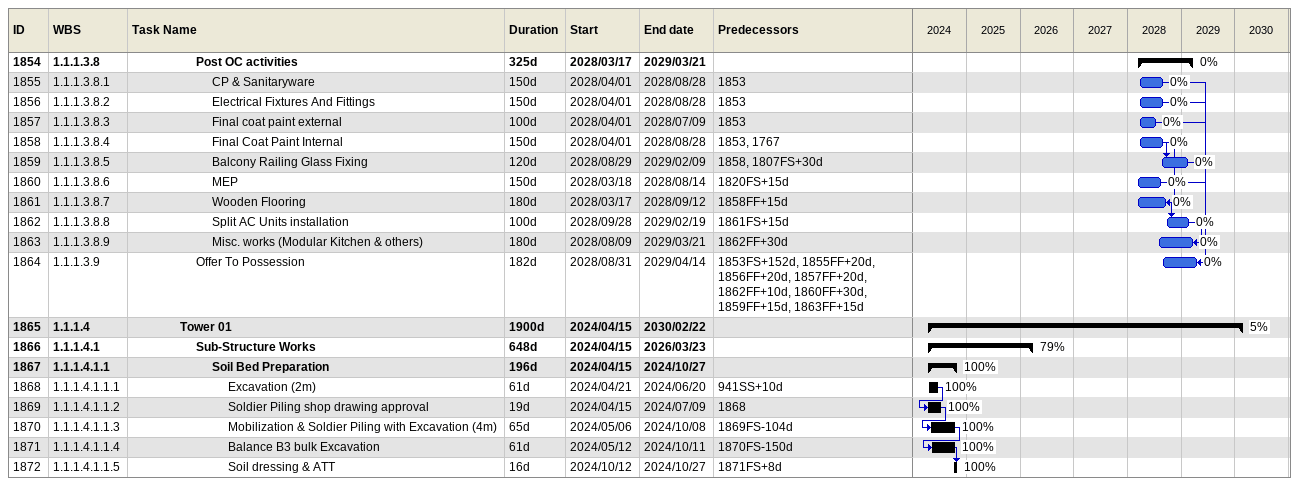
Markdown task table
| ID | WBS | Task | Duration | Start | Finish | Predecessors | % complete |
|---|---|---|---|---|---|---|---|
| 1854 | 1.1.1.3.8 | **Post OC activities** | 325d | 2028-03-17 | 2029-03-21 |  | 0 |
| 1855 | 1.1.1.3.8.1 | CP & Sanitaryware | 150d | 2028-04-01 | 2028-08-28 | 1853 | 0 |
| 1856 | 1.1.1.3.8.2 | Electrical Fixtures And Fittings | 150d | 2028-04-01 | 2028-08-28 | 1853 | 0 |
| 1857 | 1.1.1.3.8.3 | Final coat paint external | 100d | 2028-04-01 | 2028-07-09 | 1853 | 0 |
| 1858 | 1.1.1.3.8.4 | Final Coat Paint Internal | 150d | 2028-04-01 | 2028-08-28 | 1853, 1767 | 0 |
| 1859 | 1.1.1.3.8.5 | Balcony Railing Glass Fixing | 120d | 2028-08-29 | 2029-02-09 | 1858, 1807FS+30d | 0 |
| 1860 | 1.1.1.3.8.6 | MEP | 150d | 2028-03-18 | 2028-08-14 | 1820FS+15d | 0 |
| 1861 | 1.1.1.3.8.7 | Wooden Flooring | 180d | 2028-03-17 | 2028-09-12 | 1858FF+15d | 0 |
| 1862 | 1.1.1.3.8.8 | Split AC Units installation | 100d | 2028-09-28 | 2029-02-19 | 1861FS+15d | 0 |
| 1863 | 1.1.1.3.8.9 | Misc. works (Modular Kitchen & others) | 180d | 2028-08-09 | 2029-03-21 | 1862FF+30d | 0 |
| 1864 | 1.1.1.3.9 | Offer To Possession | 182d | 2028-08-31 | 2029-04-14 | 1853FS+152d, 1855FF+20d, 1856FF+20d, 1857FF+20d, 1862FF+10d, 1860FF+30d, 1859FF+15d, 1863FF+15d | 0 |
| 1865 | 1.1.1.4 | **Tower 01** | 1900d | 2024-04-15 | 2030-02-22 |  | 5 |
| 1866 | 1.1.1.4.1 | **Sub-Structure Works** | 648d | 2024-04-15 | 2026-03-23 |  | 79 |
| 1867 | 1.1.1.4.1.1 | **Soil Bed Preparation** | 196d | 2024-04-15 | 2024-10-27 |  | 100 |
| 1868 | 1.1.1.4.1.1.1 | Excavation (2m) | 61d | 2024-04-21 | 2024-06-20 | 941SS+10d | 100 |
| 1869 | 1.1.1.4.1.1.2 | Soldier Piling shop drawing approval | 19d | 2024-04-15 | 2024-07-09 | 1868 | 100 |
| 1870 | 1.1.1.4.1.1.3 | Mobilization & Soldier Piling with Excavation (4m) | 65d | 2024-05-06 | 2024-10-08 | 1869FS-104d | 100 |
| 1871 | 1.1.1.4.1.1.4 | Balance B3 bulk Excavation | 61d | 2024-05-12 | 2024-10-11 | 1870FS-150d | 100 |
| 1872 | 1.1.1.4.1.1.5 | Soil dressing & ATT | 16d | 2024-10-12 | 2024-10-27 | 1871FS+8d | 100 |
